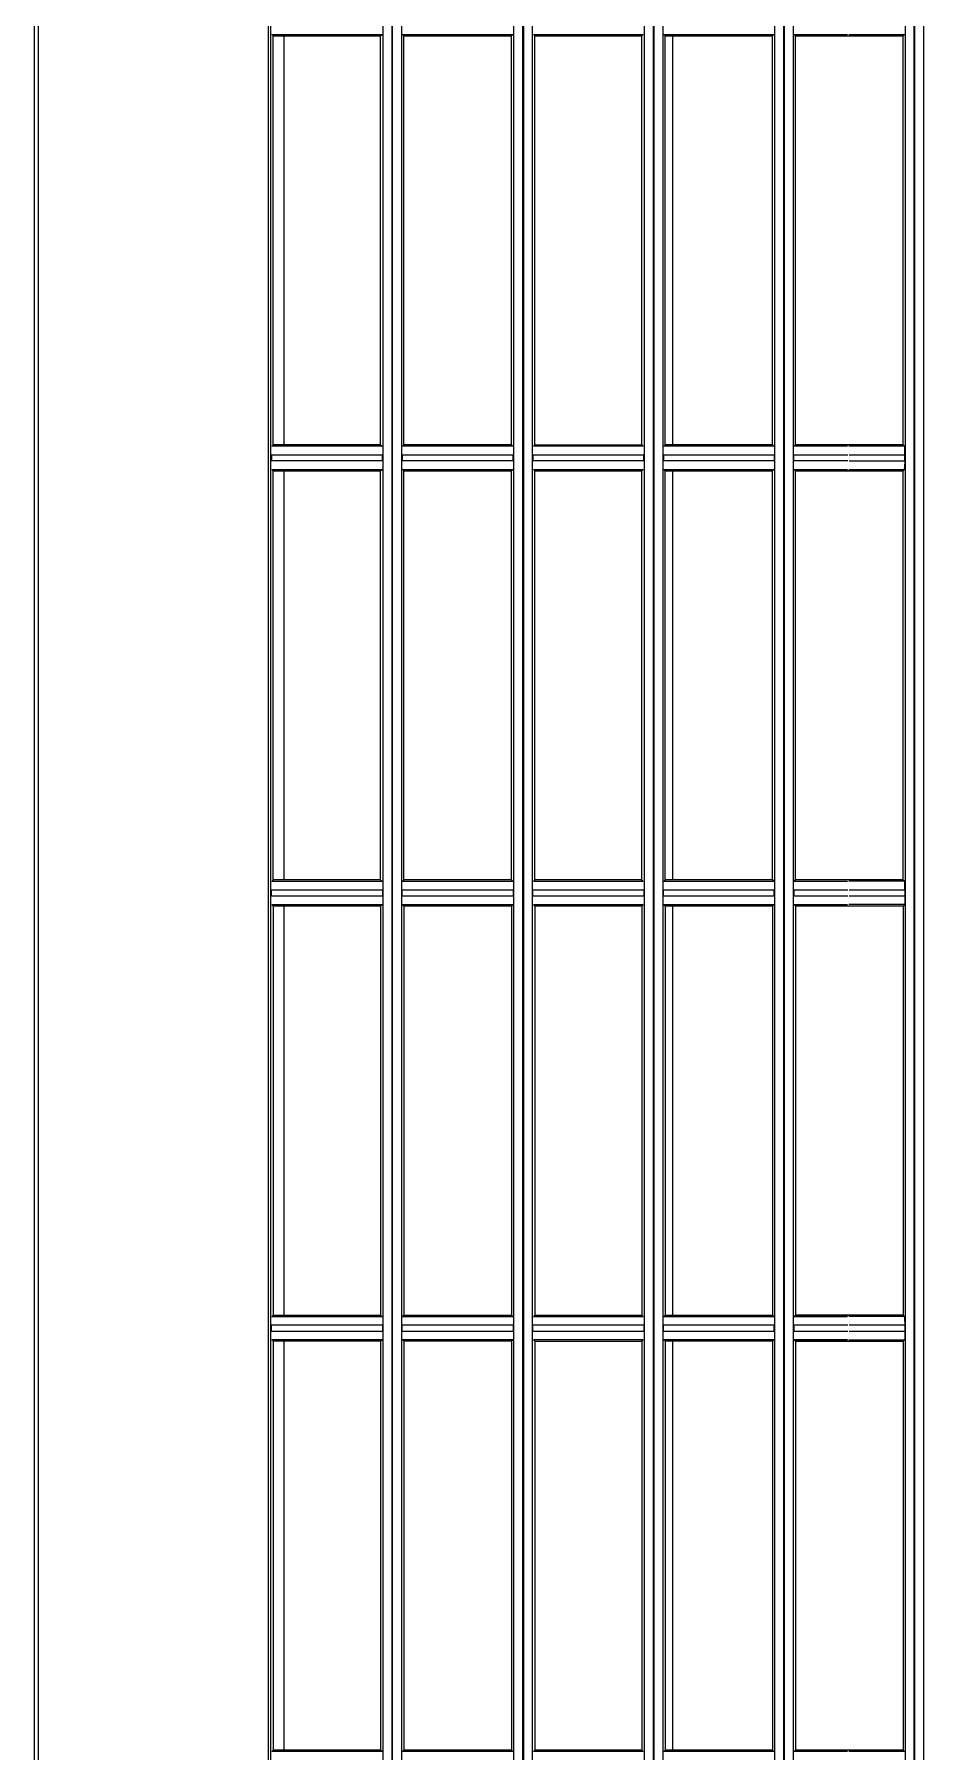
# Model space of a CAD drawing. Header units: centimetres. Extents: x 31 to 22766, y 238 to 3306.
# Drawn here: x 607.51 to 617.74, y 1541.38 to 1561.11 of the extents above; entities that cross this region are included whole.
import ezdxf
from ezdxf.xclip import XClip

# ---------------------------------------------------------------- set-up
doc = ezdxf.new("R2010")
doc.units = ezdxf.units.CM
doc.header["$XCLIPFRAME"] = 0

# ---------------------------------------------------------------- blocks, each defined once
blk = doc.blocks.new('fxaq 7.1 kw iç ünite')
at = {"color": 7, "linetype": 'Continuous', "true_color": 0xffffff}
for p, q in [((12598.404, 4111.093), (12700.404, 4111.093)), ((12700.404, 4111.05), (12598.404, 4111.05)), ((12685.604, 4108.407), (12603.004, 4108.407)), ((12685.479, 4108.377), (12603.129, 4108.377)), ((12618.804, 4108.346), (12618.788, 4108.362)), ((12618.788, 4107.096), (12618.788, 4108.362)), ((12623.504, 4108.346), (12618.804, 4108.346)), ((12618.804, 4107.112), (12618.804, 4108.346)), ((12623.52, 4108.362), (12623.504, 4108.346)), ((12623.504, 4108.346), (12623.504, 4108.346)), ((12623.504, 4107.113), (12623.504, 4108.346)), ((12623.52, 4107.096), (12623.52, 4108.362)), ((12623.62, 4108.367), (12623.689, 4108.367)), ((12623.62, 4108.367), (12623.62, 4107.092)), ((12623.689, 4107.092), (12623.689, 4108.367)), ((12623.788, 4108.362), (12623.788, 4107.096)), ((12623.788, 4108.362), (12623.805, 4108.346)), ((12623.805, 4108.346), (12623.805, 4107.113)), ((12623.805, 4108.346), (12623.805, 4108.346)), ((12628.504, 4108.346), (12623.805, 4108.346)), ((12628.504, 4108.346), (12628.52, 4108.362)), ((12628.504, 4107.112), (12628.504, 4108.346)), ((12628.52, 4107.096), (12628.52, 4108.362)), ((12628.62, 4108.367), (12628.689, 4108.367)), ((12628.62, 4108.367), (12628.62, 4107.092)), ((12628.689, 4108.367), (12628.689, 4107.092)), ((12628.804, 4108.346), (12628.788, 4108.362)), ((12628.788, 4107.096), (12628.788, 4108.362)), ((12628.804, 4108.346), (12633.504, 4108.346)), ((12628.804, 4107.112), (12628.804, 4108.346)), ((12633.52, 4108.362), (12633.504, 4108.346)), ((12633.504, 4108.346), (12633.504, 4107.113)), ((12633.504, 4108.346), (12633.504, 4108.346)), ((12633.52, 4108.362), (12633.52, 4107.096)), ((12633.689, 4108.367), (12633.62, 4108.367)), ((12633.62, 4107.092), (12633.62, 4108.367)), ((12633.689, 4108.367), (12633.689, 4107.092)), ((12633.788, 4107.096), (12633.788, 4108.362)), ((12633.788, 4108.362), (12633.805, 4108.346)), ((12633.805, 4108.346), (12638.504, 4108.346)), ((12633.805, 4107.113), (12633.805, 4108.346)), ((12633.805, 4108.346), (12633.805, 4108.346)), ((12638.52, 4108.362), (12638.504, 4108.346)), ((12638.504, 4108.346), (12638.504, 4107.112)), ((12638.52, 4108.362), (12638.52, 4107.096)), ((12618.804, 4108.22), (12623.504, 4108.22)), ((12623.805, 4108.22), (12628.504, 4108.22)), ((12628.804, 4108.22), (12633.504, 4108.22)), ((12633.805, 4108.22), (12638.504, 4108.22)), ((12607.572, 4107.084), (12646.237, 4107.084)), ((12618.788, 4107.096), (12618.804, 4107.112)), ((12623.504, 4107.112), (12618.804, 4107.112)), ((12623.504, 4107.113), (12623.52, 4107.096)), ((12623.504, 4107.112), (12623.504, 4107.113)), ((12623.689, 4107.092), (12623.62, 4107.092)), ((12623.805, 4107.113), (12623.788, 4107.096)), ((12623.805, 4107.112), (12623.805, 4107.113)), ((12628.504, 4107.112), (12623.805, 4107.112)), ((12628.52, 4107.096), (12628.504, 4107.112)), ((12628.689, 4107.092), (12628.62, 4107.092)), ((12628.788, 4107.096), (12628.804, 4107.112)), ((12628.804, 4107.112), (12633.504, 4107.112)), ((12633.504, 4107.113), (12633.52, 4107.096)), ((12633.504, 4107.112), (12633.504, 4107.113)), ((12633.62, 4107.092), (12633.689, 4107.092)), ((12633.805, 4107.113), (12633.788, 4107.096)), ((12633.805, 4107.112), (12633.805, 4107.113)), ((12633.805, 4107.112), (12638.504, 4107.112)), ((12638.504, 4107.112), (12638.52, 4107.096)), ((12607.571, 4106.974), (12646.238, 4106.974)), ((12646.238, 4106.874), (12607.571, 4106.874)), ((12646.237, 4106.984), (12607.572, 4106.984)), ((12623.62, 4106.866), (12623.62, 4105.587)), ((12623.62, 4106.866), (12623.689, 4106.866)), ((12623.689, 4105.587), (12623.689, 4106.866)), ((12628.62, 4106.866), (12628.62, 4105.587)), ((12628.62, 4106.866), (12628.689, 4106.866)), ((12628.689, 4106.866), (12628.689, 4105.587)), ((12633.689, 4106.866), (12633.62, 4106.866)), ((12633.62, 4105.587), (12633.62, 4106.866)), ((12633.689, 4106.866), (12633.689, 4105.587)), ((12618.788, 4105.592), (12618.788, 4106.861)), ((12618.804, 4106.845), (12618.788, 4106.861)), ((12623.504, 4106.845), (12618.804, 4106.845)), ((12618.804, 4105.608), (12618.804, 4106.845)), ((12623.52, 4106.861), (12623.504, 4106.845)), ((12623.504, 4105.608), (12623.504, 4106.845)), ((12623.504, 4106.845), (12623.504, 4106.845)), ((12623.52, 4105.592), (12623.52, 4106.861)), ((12623.788, 4106.861), (12623.805, 4106.845)), ((12623.788, 4106.861), (12623.788, 4105.592)), ((12623.805, 4106.845), (12623.805, 4105.608)), ((12628.504, 4106.845), (12623.805, 4106.845)), ((12623.805, 4106.845), (12623.805, 4106.845)), ((12628.504, 4106.845), (12628.52, 4106.861)), ((12628.504, 4105.608), (12628.504, 4106.845)), ((12628.52, 4105.592), (12628.52, 4106.861)), ((12628.788, 4105.592), (12628.788, 4106.861)), ((12628.804, 4106.845), (12628.788, 4106.861)), ((12628.804, 4106.845), (12633.504, 4106.845)), ((12628.804, 4105.608), (12628.804, 4106.845)), ((12633.52, 4106.861), (12633.504, 4106.845)), ((12633.504, 4106.845), (12633.504, 4105.608)), ((12633.504, 4106.845), (12633.504, 4106.845)), ((12633.52, 4106.861), (12633.52, 4105.592)), ((12633.788, 4106.861), (12633.805, 4106.845)), ((12633.788, 4105.592), (12633.788, 4106.861)), ((12633.805, 4105.608), (12633.805, 4106.845)), ((12633.805, 4106.845), (12633.805, 4106.845)), ((12633.805, 4106.845), (12638.504, 4106.845)), ((12638.52, 4106.861), (12638.504, 4106.845)), ((12638.504, 4106.845), (12638.504, 4105.608)), ((12638.52, 4106.861), (12638.52, 4105.592)), ((12603.129, 4105.579), (12685.479, 4105.579)), ((12618.788, 4105.592), (12618.804, 4105.608)), ((12623.504, 4105.608), (12618.804, 4105.608)), ((12623.504, 4105.608), (12623.52, 4105.592)), ((12623.504, 4105.608), (12623.504, 4105.608)), ((12623.689, 4105.587), (12623.62, 4105.587)), ((12623.805, 4105.608), (12623.788, 4105.592)), ((12623.805, 4105.608), (12623.805, 4105.608)), ((12628.504, 4105.608), (12623.805, 4105.608)), ((12628.52, 4105.592), (12628.504, 4105.608)), ((12628.689, 4105.587), (12628.62, 4105.587)), ((12628.788, 4105.592), (12628.804, 4105.608)), ((12628.804, 4105.608), (12633.504, 4105.608)), ((12633.504, 4105.608), (12633.504, 4105.608)), ((12633.504, 4105.608), (12633.52, 4105.592)), ((12633.62, 4105.587), (12633.689, 4105.587)), ((12633.805, 4105.608), (12633.788, 4105.592)), ((12633.805, 4105.608), (12638.504, 4105.608)), ((12633.805, 4105.608), (12633.805, 4105.608)), ((12638.504, 4105.608), (12638.52, 4105.592)), ((12603.004, 4105.479), (12685.604, 4105.479)), ((12685.604, 4105.469), (12603.004, 4105.469)), ((12685.479, 4105.369), (12603.129, 4105.369)), ((12618.788, 4104.092), (12618.788, 4105.356)), ((12618.804, 4105.34), (12618.788, 4105.356)), ((12623.504, 4105.34), (12618.804, 4105.34)), ((12618.804, 4104.108), (12618.804, 4105.34)), ((12623.52, 4105.356), (12623.504, 4105.339)), ((12623.504, 4105.34), (12623.504, 4105.339)), ((12623.504, 4105.339), (12623.504, 4104.108)), ((12623.52, 4104.092), (12623.52, 4105.356)), ((12623.62, 4105.361), (12623.62, 4104.087)), ((12623.62, 4105.361), (12623.689, 4105.361)), ((12623.689, 4104.087), (12623.689, 4105.361)), ((12623.788, 4105.356), (12623.805, 4105.339)), ((12623.788, 4105.356), (12623.788, 4104.092)), ((12628.504, 4105.34), (12623.805, 4105.34)), ((12623.805, 4105.34), (12623.805, 4105.339)), ((12623.805, 4105.339), (12623.805, 4104.108)), ((12628.504, 4105.34), (12628.52, 4105.356)), ((12628.504, 4104.108), (12628.504, 4105.34)), ((12628.52, 4104.092), (12628.52, 4105.356)), ((12628.62, 4105.361), (12628.689, 4105.361)), ((12628.62, 4105.361), (12628.62, 4104.087)), ((12628.689, 4105.361), (12628.689, 4104.087)), ((12628.788, 4104.092), (12628.788, 4105.356)), ((12628.804, 4105.34), (12628.788, 4105.356)), ((12628.804, 4105.34), (12633.504, 4105.34)), ((12628.804, 4104.108), (12628.804, 4105.34)), ((12633.52, 4105.356), (12633.504, 4105.339)), ((12633.504, 4105.34), (12633.504, 4105.339)), ((12633.504, 4105.339), (12633.504, 4104.108)), ((12633.52, 4105.356), (12633.52, 4104.092)), ((12633.62, 4104.087), (12633.62, 4105.361)), ((12633.689, 4105.361), (12633.62, 4105.361)), ((12633.689, 4105.361), (12633.689, 4104.087)), ((12633.788, 4105.356), (12633.805, 4105.339)), ((12633.788, 4104.092), (12633.788, 4105.356)), ((12633.805, 4105.34), (12638.504, 4105.34)), ((12633.805, 4105.34), (12633.805, 4105.339)), ((12633.805, 4105.339), (12633.805, 4104.108)), ((12638.52, 4105.356), (12638.504, 4105.34)), ((12638.504, 4105.34), (12638.504, 4104.108)), ((12638.52, 4105.356), (12638.52, 4104.092)), ((12618.788, 4104.092), (12618.804, 4104.108)), ((12623.504, 4104.108), (12618.804, 4104.108)), ((12623.504, 4104.108), (12623.504, 4104.108)), ((12623.504, 4104.108), (12623.52, 4104.092)), ((12623.805, 4104.108), (12623.788, 4104.092)), ((12628.504, 4104.108), (12623.805, 4104.108)), ((12623.805, 4104.108), (12623.805, 4104.108)), ((12628.52, 4104.092), (12628.504, 4104.108)), ((12628.788, 4104.092), (12628.804, 4104.108)), ((12628.804, 4104.108), (12633.504, 4104.108)), ((12633.504, 4104.108), (12633.52, 4104.092)), ((12633.504, 4104.108), (12633.504, 4104.108)), ((12633.805, 4104.108), (12633.788, 4104.092)), ((12633.805, 4104.108), (12638.504, 4104.108)), ((12633.805, 4104.108), (12633.805, 4104.108)), ((12638.504, 4104.108), (12638.52, 4104.092)), ((12685.604, 4103.979), (12603.004, 4103.979)), ((12603.004, 4103.969), (12685.604, 4103.969)), ((12603.129, 4104.079), (12685.479, 4104.079)), ((12623.689, 4104.087), (12623.62, 4104.087)), ((12628.689, 4104.087), (12628.62, 4104.087)), ((12633.62, 4104.087), (12633.689, 4104.087)), ((12685.479, 4103.869), (12603.129, 4103.869)), ((12618.788, 4102.591), (12618.788, 4103.855)), ((12618.804, 4103.839), (12618.788, 4103.855)), ((12618.804, 4102.607), (12618.804, 4103.839)), ((12623.504, 4103.839), (12618.804, 4103.839)), ((12618.804, 4103.753), (12623.504, 4103.753)), ((12623.52, 4103.855), (12623.504, 4103.839)), ((12623.504, 4103.839), (12623.504, 4103.839)), ((12623.504, 4102.607), (12623.504, 4103.839)), ((12623.52, 4102.591), (12623.52, 4103.855)), ((12623.62, 4103.86), (12623.689, 4103.86)), ((12623.62, 4103.86), (12623.62, 4102.586)), ((12623.689, 4102.586), (12623.689, 4103.86)), ((12623.788, 4103.855), (12623.805, 4103.839)), ((12623.788, 4103.855), (12623.788, 4102.591)), ((12623.805, 4103.839), (12623.805, 4102.607)), ((12628.504, 4103.839), (12623.805, 4103.839)), ((12623.805, 4103.839), (12623.805, 4103.839)), ((12623.805, 4103.753), (12628.504, 4103.753)), ((12628.504, 4103.839), (12628.52, 4103.855)), ((12628.504, 4102.607), (12628.504, 4103.839)), ((12628.52, 4102.591), (12628.52, 4103.855)), ((12628.62, 4103.86), (12628.689, 4103.86)), ((12628.62, 4103.86), (12628.62, 4102.586)), ((12628.689, 4103.86), (12628.689, 4102.586)), ((12628.788, 4102.591), (12628.788, 4103.855)), ((12628.804, 4103.839), (12628.788, 4103.855)), ((12628.804, 4102.607), (12628.804, 4103.839)), ((12628.804, 4103.839), (12633.504, 4103.839)), ((12628.804, 4103.753), (12633.504, 4103.753)), ((12633.52, 4103.855), (12633.504, 4103.839)), ((12633.504, 4103.839), (12633.504, 4103.839)), ((12633.504, 4103.839), (12633.504, 4102.607)), ((12633.52, 4103.855), (12633.52, 4102.591)), ((12633.689, 4103.86), (12633.62, 4103.86)), ((12633.62, 4102.586), (12633.62, 4103.86)), ((12633.689, 4103.86), (12633.689, 4102.586)), ((12633.788, 4102.591), (12633.788, 4103.855)), ((12633.788, 4103.855), (12633.805, 4103.839)), ((12633.805, 4103.839), (12638.504, 4103.839)), ((12633.805, 4102.607), (12633.805, 4103.839)), ((12633.805, 4103.839), (12633.805, 4103.839)), ((12633.805, 4103.753), (12638.504, 4103.753)), ((12638.52, 4103.855), (12638.504, 4103.839)), ((12638.504, 4103.839), (12638.504, 4102.607)), ((12638.52, 4103.855), (12638.52, 4102.591)), ((12603.129, 4102.579), (12685.479, 4102.579)), ((12618.804, 4102.607), (12618.788, 4102.591)), ((12623.504, 4102.607), (12618.804, 4102.607)), ((12623.504, 4102.607), (12623.504, 4102.607)), ((12623.52, 4102.591), (12623.504, 4102.607)), ((12623.62, 4102.586), (12623.689, 4102.586)), ((12623.788, 4102.591), (12623.805, 4102.607)), ((12623.805, 4102.607), (12623.805, 4102.607)), ((12628.504, 4102.607), (12623.805, 4102.607)), ((12628.504, 4102.607), (12628.52, 4102.591)), ((12628.62, 4102.586), (12628.689, 4102.586)), ((12628.804, 4102.607), (12628.788, 4102.591)), ((12628.804, 4102.607), (12633.504, 4102.607)), ((12633.504, 4102.607), (12633.504, 4102.607)), ((12633.52, 4102.591), (12633.504, 4102.607)), ((12633.689, 4102.586), (12633.62, 4102.586)), ((12633.788, 4102.591), (12633.805, 4102.607)), ((12633.805, 4102.607), (12633.805, 4102.607)), ((12633.805, 4102.607), (12638.504, 4102.607)), ((12638.52, 4102.591), (12638.504, 4102.607)), ((12603.004, 4102.469), (12685.604, 4102.469)), ((12685.504, 4102.479), (12603.104, 4102.479)), ((12685.479, 4102.369), (12603.129, 4102.369)), ((12618.788, 4101.743), (12618.788, 4102.357)), ((12618.788, 4102.357), (12618.804, 4102.341)), ((12623.504, 4102.341), (12618.804, 4102.341)), ((12618.804, 4101.105), (12618.804, 4102.341)), ((12623.504, 4102.341), (12623.52, 4102.357)), ((12623.504, 4101.105), (12623.504, 4102.341)), ((12623.504, 4102.341), (12623.504, 4101.747)), ((12623.52, 4101.743), (12623.52, 4102.357)), ((12623.62, 4102.362), (12623.62, 4101.742)), ((12623.689, 4102.362), (12623.62, 4102.362)), ((12623.689, 4101.742), (12623.689, 4102.362)), ((12623.804, 4102.341), (12623.788, 4102.357)), ((12623.788, 4102.357), (12623.788, 4101.743)), ((12623.804, 4101.105), (12623.804, 4102.341)), ((12628.504, 4102.341), (12623.804, 4102.341)), ((12623.805, 4102.341), (12623.805, 4101.747)), ((12628.52, 4102.357), (12628.504, 4102.341)), ((12628.504, 4101.105), (12628.504, 4102.341)), ((12628.52, 4101.743), (12628.52, 4102.357)), ((12628.62, 4102.362), (12628.62, 4101.742)), ((12628.689, 4102.362), (12628.62, 4102.362)), ((12628.689, 4102.362), (12628.689, 4101.742)), ((12628.788, 4102.357), (12628.804, 4102.341)), ((12628.788, 4101.743), (12628.788, 4102.357)), ((12628.804, 4102.341), (12633.504, 4102.341)), ((12628.804, 4101.105), (12628.804, 4102.341)), ((12633.504, 4102.341), (12633.52, 4102.357)), ((12633.504, 4102.341), (12633.504, 4101.747)), ((12633.504, 4101.105), (12633.504, 4102.341)), ((12633.52, 4102.357), (12633.52, 4101.743)), ((12633.62, 4102.362), (12633.689, 4102.362)), ((12633.62, 4101.742), (12633.62, 4102.362)), ((12633.689, 4102.362), (12633.689, 4101.742)), ((12633.788, 4101.743), (12633.788, 4102.357)), ((12633.804, 4102.341), (12633.788, 4102.357)), ((12633.804, 4101.105), (12633.804, 4102.341)), ((12633.804, 4102.341), (12638.504, 4102.341)), ((12633.805, 4102.341), (12633.805, 4101.747)), ((12638.504, 4102.341), (12638.52, 4102.357)), ((12638.504, 4102.341), (12638.504, 4101.105)), ((12638.52, 4102.357), (12638.52, 4101.743)), ((12623.504, 4101.743), (12623.504, 4101.105)), ((12623.805, 4101.743), (12623.805, 4101.105)), ((12633.504, 4101.743), (12633.504, 4101.105)), ((12633.805, 4101.743), (12633.805, 4101.105)), ((12623.62, 4101.724), (12623.62, 4101.084)), ((12628.521, 4101.089), (12628.521, 4101.728)), ((12628.62, 4101.724), (12628.62, 4101.084)), ((12628.689, 4101.724), (12628.689, 4101.084)), ((12633.689, 4101.724), (12633.689, 4101.084)), ((12603.004, 4100.979), (12685.604, 4100.979)), ((12603.004, 4100.969), (12685.604, 4100.969)), ((12603.129, 4101.079), (12685.479, 4101.079)), ((12618.787, 4101.088), (12618.788, 4101.089)), ((12618.788, 4101.089), (12618.804, 4101.105)), ((12623.504, 4101.105), (12618.804, 4101.105)), ((12623.504, 4101.105), (12623.521, 4101.089)), ((12623.522, 4101.088), (12623.521, 4101.089)), ((12623.524, 4101.088), (12623.522, 4101.088)), ((12623.526, 4101.087), (12623.524, 4101.088)), ((12623.53, 4101.087), (12623.526, 4101.087)), ((12623.534, 4101.086), (12623.53, 4101.087)), ((12623.539, 4101.086), (12623.534, 4101.086)), ((12623.545, 4101.086), (12623.539, 4101.086)), ((12623.552, 4101.085), (12623.545, 4101.086)), ((12623.559, 4101.085), (12623.552, 4101.085)), ((12623.567, 4101.085), (12623.559, 4101.085)), ((12623.575, 4101.084), (12623.567, 4101.085)), ((12623.583, 4101.084), (12623.575, 4101.084)), ((12623.592, 4101.084), (12623.583, 4101.084)), ((12623.601, 4101.084), (12623.592, 4101.084)), ((12623.61, 4101.084), (12623.601, 4101.084)), ((12623.62, 4101.084), (12623.61, 4101.084)), ((12623.689, 4101.084), (12623.62, 4101.084)), ((12623.804, 4101.105), (12623.788, 4101.089)), ((12628.504, 4101.105), (12623.804, 4101.105)), ((12628.521, 4101.089), (12628.504, 4101.105)), ((12628.522, 4101.088), (12628.521, 4101.089)), ((12628.524, 4101.088), (12628.522, 4101.088)), ((12628.526, 4101.087), (12628.524, 4101.088)), ((12628.53, 4101.087), (12628.526, 4101.087)), ((12628.534, 4101.086), (12628.53, 4101.087)), ((12628.539, 4101.086), (12628.534, 4101.086)), ((12628.545, 4101.086), (12628.539, 4101.086)), ((12628.552, 4101.085), (12628.545, 4101.086)), ((12628.559, 4101.085), (12628.552, 4101.085)), ((12628.567, 4101.085), (12628.559, 4101.085)), ((12628.575, 4101.084), (12628.567, 4101.085)), ((12628.583, 4101.084), (12628.575, 4101.084)), ((12628.592, 4101.084), (12628.583, 4101.084)), ((12628.601, 4101.084), (12628.592, 4101.084)), ((12628.61, 4101.084), (12628.601, 4101.084)), ((12628.62, 4101.084), (12628.61, 4101.084)), ((12628.689, 4101.084), (12628.62, 4101.084)), ((12628.689, 4101.084), (12628.699, 4101.084)), ((12628.699, 4101.084), (12628.708, 4101.084)), ((12628.708, 4101.084), (12628.717, 4101.084)), ((12628.717, 4101.084), (12628.726, 4101.084)), ((12628.726, 4101.084), (12628.734, 4101.084)), ((12628.734, 4101.084), (12628.742, 4101.085)), ((12628.742, 4101.085), (12628.75, 4101.085)), ((12628.75, 4101.085), (12628.757, 4101.085)), ((12628.757, 4101.085), (12628.764, 4101.086)), ((12628.764, 4101.086), (12628.77, 4101.086)), ((12628.77, 4101.086), (12628.775, 4101.086)), ((12628.775, 4101.086), (12628.779, 4101.087)), ((12628.779, 4101.087), (12628.783, 4101.087)), ((12628.783, 4101.087), (12628.785, 4101.088)), ((12628.785, 4101.088), (12628.787, 4101.088)), ((12628.787, 4101.088), (12628.788, 4101.089)), ((12628.788, 4101.089), (12628.804, 4101.105)), ((12628.804, 4101.105), (12633.504, 4101.105)), ((12633.504, 4101.105), (12633.521, 4101.089)), ((12633.62, 4101.084), (12633.689, 4101.084)), ((12633.689, 4101.084), (12633.699, 4101.084)), ((12633.699, 4101.084), (12633.708, 4101.084)), ((12633.708, 4101.084), (12633.717, 4101.084)), ((12633.717, 4101.084), (12633.726, 4101.084)), ((12633.726, 4101.084), (12633.734, 4101.084)), ((12633.734, 4101.084), (12633.742, 4101.085)), ((12633.742, 4101.085), (12633.75, 4101.085)), ((12633.75, 4101.085), (12633.757, 4101.085)), ((12633.757, 4101.085), (12633.764, 4101.086)), ((12633.764, 4101.086), (12633.77, 4101.086)), ((12633.77, 4101.086), (12633.775, 4101.086)), ((12633.775, 4101.086), (12633.779, 4101.087)), ((12633.779, 4101.087), (12633.783, 4101.087)), ((12633.783, 4101.087), (12633.785, 4101.088)), ((12633.785, 4101.088), (12633.787, 4101.088)), ((12633.787, 4101.088), (12633.788, 4101.089)), ((12633.804, 4101.105), (12633.788, 4101.089)), ((12633.804, 4101.105), (12638.504, 4101.105)), ((12638.504, 4101.105), (12638.521, 4101.089)), ((12685.479, 4100.869), (12603.129, 4100.869))]:
    blk.add_line(p, q, dxfattribs=at)
for centre, radius, start, end in [((-26971.659, 4103.977), 39590.448, 359.99582, 359.996746), ((52213.882, 4103.977), 39590.361, 180.003254, 180.00418), ((-26453.781, 4103.892), 39077.47, 359.995882, 359.996822), ((-26965.828, 4103.977), 39589.617, 359.99582, 359.996746), ((-26961.659, 4103.977), 39590.448, 359.99582, 359.996746), ((52223.147, 4103.977), 39589.626, 180.003254, 180.00418), ((51711.099, 4103.892), 39077.479, 180.003178, 180.004118), ((-26956.607, 4103.977), 39590.395, 359.99582, 359.996746), ((52228.124, 4103.977), 39589.604, 180.003254, 180.00418), ((12623.703, 4101.798), 0.715, 268.8355, 276.8584), ((12633.606, 4101.798), 0.715, 263.1416, 271.1645)]:
    blk.add_arc(centre, radius, start, end, dxfattribs=at)
blk = doc.blocks.new('G$CCD2FF134')
at = {"rotation": 90}
blk.add_blockref('fxaq 7.1 kw iç ünite', (1011.579, -13349.434), dxfattribs=at)

msp = doc.modelspace()

# ---------------------------------------------------------------- block references
ref = msp.add_blockref('G$CCD2FF134', (3707.025, 2272.025))
XClip(ref).set_block_clipping_path([(-3470.0000000001, -1889.9999999982), (349.9999999999, 300.0000000019)])

doc.saveas('drawing.dxf')
